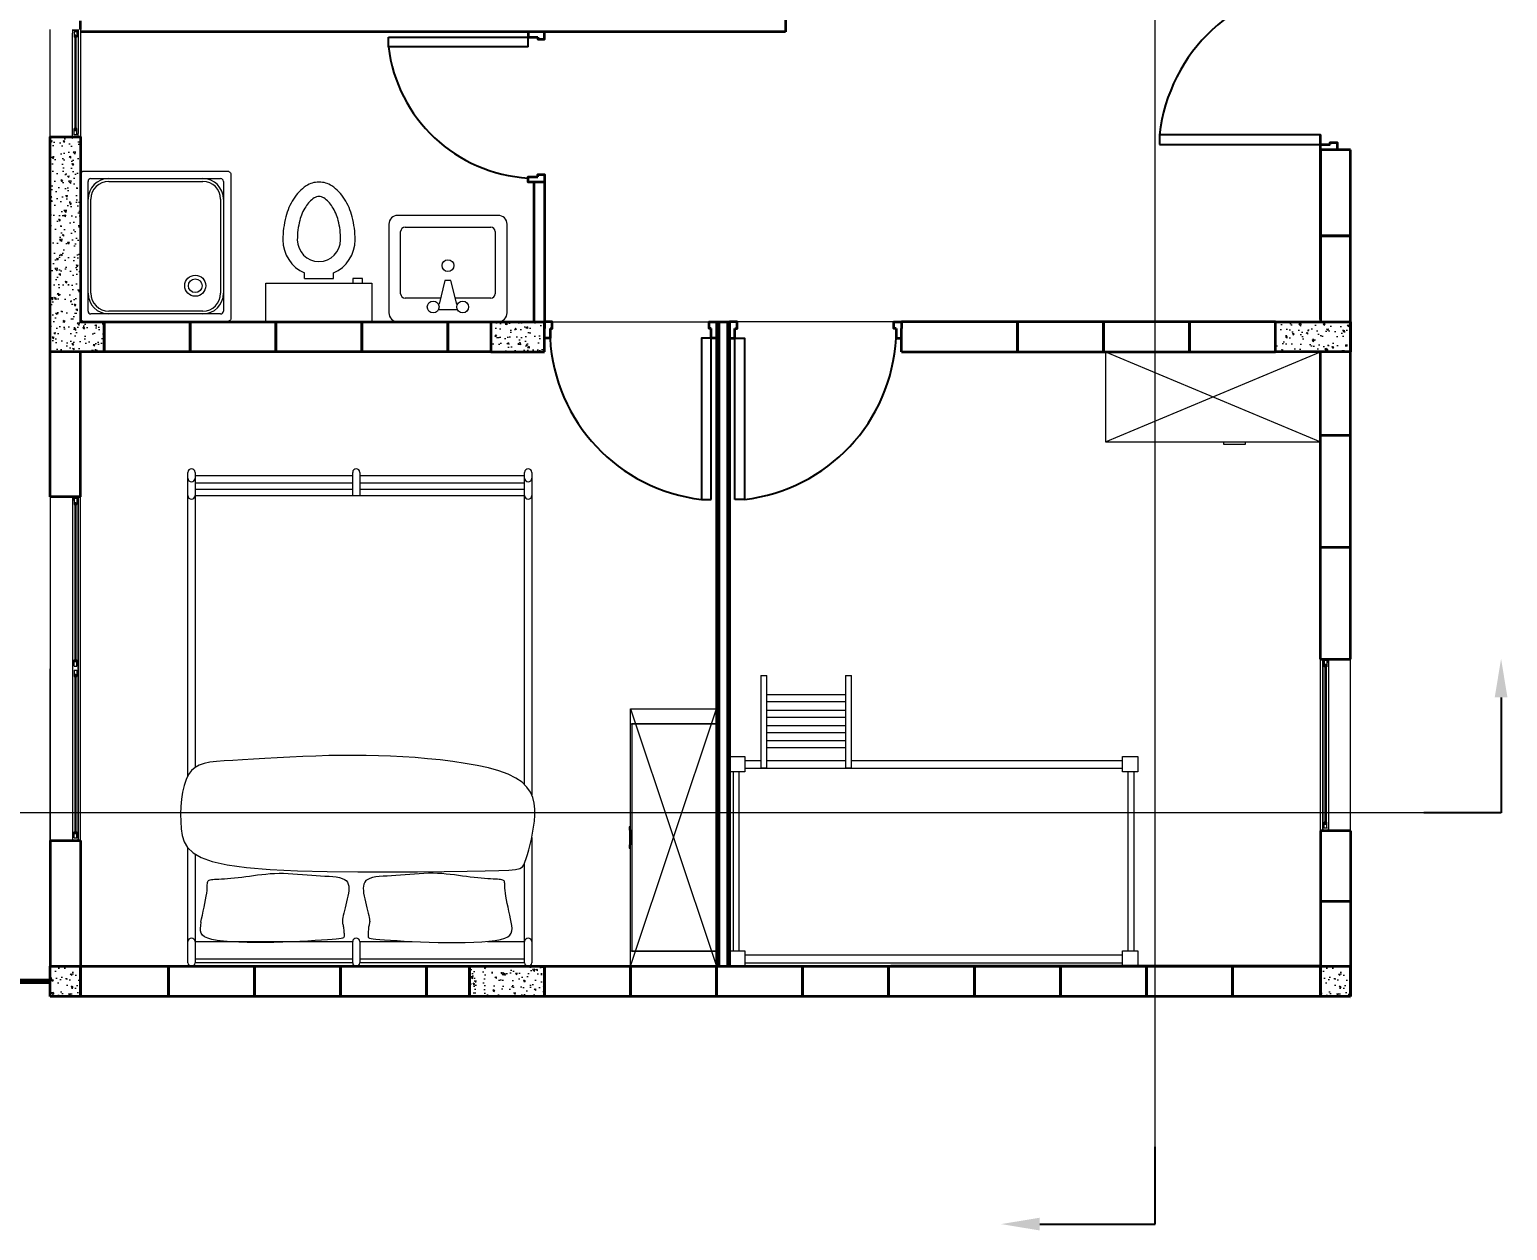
# Model space of a CAD drawing. Header units: inches. Extents: x 15 to 6535, y 214 to 4594.
# Drawn here: x 321.32 to 328.2, y 230.59 to 236.18 of the extents above; entities that cross this region are included whole.
import ezdxf
from ezdxf import colors
from ezdxf.entities.mleader import LeaderData, LeaderLine
from ezdxf.math import Vec2, Vec3

# ---------------------------------------------------------------- set-up
doc = ezdxf.new("R2010")
doc.units = ezdxf.units.IN
doc.header["$MEASUREMENT"] = 0
for name, color, linetype, lineweight in [('A-DOOR-FULL', 4, 'Continuous', 25), ('A-FLOR-FTPT', 6, 'Continuous', 70), ('A-FLOR-PATT', 8, 'Continuous', 18), ('A-FURN', 8, 'Continuous', 18), ('A-GLAZ-FULL', 4, 'Continuous', 18), ('A-WALL-FULL', 7, 'Continuous', 35), ('linee di sezione', 3, 'Continuous', 13)]:
    doc.layers.add(name, color=color, linetype=linetype, lineweight=lineweight)
doc.styles.add('ARCH', font='txt')
doc.styles.get("Standard").update_dxf_attribs({"font": 'Arial.ttf'})
pattern_1 = [(140, (240.3158, 256.09338), (0.00796954, 0.091092334), [0.009525, -0.104775]), (85, (240.3158, 256.09338), (-0.09552832, -0.01762141), [0.00762, -0.08382]), (190.451, (240.31646, 256.10097), (-0.08755834, 0.07347125), [0.008095, -0.089045]), (136.1842, (240.2904, 256.09338), (0.02102116, 0.13553952), [0.0142875, -0.1571625]), (186.6356, (240.29215, 256.10467), (-0.12371278, 0.11870212), [0.0121425, -0.1335675]), (81.184, (240.2904, 256.09338), (-0.12371256, 0.1187023), [0.01143, -0.12573]), (111, (240.29675, 256.10608), (0.05113276, 0.07580744), [0.009525, -0.104775]), (56, (240.29675, 256.10608), (-0.09209398, 0.03090101), [0.00762, -0.08382]), (161.4514, (240.30101, 256.11239), (-0.04096143, 0.106708245), [0.008095, -0.089045]), (127.5, (240.315797, 256.093377), (-0.04227752, 0.001544302), [0, -0.082804, 0, -0.08509, 0, -0.0841375]), (97.5, (240.315797, 256.093377), (-0.050090287, 0.033409831), [0, -0.048514, 0, -0.080899, 0, -0.0320675]), (57.5, (240.315797, 256.065056), (0.002864372, 0.067795298), [0, -0.03175, 0, -0.09906, 0, -0.131445]), (47.5, (240.3158, 256.052356), (-0.012713246, 0.07406459), [0, -0.041275, 0, -0.065786, 0, -0.093345])]

# ---------------------------------------------------------------- blocks, each defined once
blk = doc.blocks.new('15PTOI09')
for p, q in [((0, 11), (8, 11)), ((0, -11), (0, 11)), ((8, 11), (8, -11)), ((9, 3), (10.126136, 3)), ((9, 3), (9, -3)), ((9, -3), (10.126136, -3)), ((9, -7), (8, -7)), ((8, -9), (9, -9)), ((9, -9), (9, -7)), ((8, -11), (0, -11))]:
    blk.add_line(p, q)
for points in [[(17, -7.5, 0.063415), (21.795427, -6.889337, 0.076468), (25.485281, -5.303301, 0.107136), (28.197945, -2.662065, 0.147373), (29, 0, 0.147373), (28.197945, 2.662065, 0.107136), (25.485281, 5.303301, 0.076468), (21.795427, 6.889337, 0.063415), (17, 7.5, 0.063415)], [(17, -4.5, 0.063415), (21.043563, -3.985082, 0.076468), (23.895285, -2.759306, 0.107136), (25.697274, -1.004766, 0.147373), (26, 0, 0.147373), (25.697274, 1.004766, 0.107136), (23.895285, 2.759306, 0.076468), (21.043563, 3.985082, 0.063415), (17, 4.5, 0.063415)]]:
    blk.add_lwpolyline(points, format="xyb")
for radius, start, end in [(7.5, 90, 156.421822), (4.5, 90, 270), (7.5, 203.578178, 270)]:
    blk.add_arc((17, 0), radius, start, end)
at = {"style": 'ARCH'}
for tag, p, flags in [('ITEM', (0, -21), 3), ('ROOM_NUMBER', (0, -30), 1)]:
    blk.add_attdef(tag, p, '', height=6, dxfattribs=dict(at, flags=flags))
blk = doc.blocks.new('15PLAV06')
for p, q in [((0, 8.5), (0, -8.5)), ((16.5, 10), (1.5, 10)), ((4.75, 8), (15.25, 8)), ((18, -8.5), (18, 8.5)), ((4, 1.25), (4, 7.25)), ((16, 7.25), (16, -7.25)), ((2, -1.5), (2, 1.5)), ((7, 0.5), (3, 1.5)), ((7, -0.5), (7, 0.5)), ((3, -1.5), (7, -0.5)), ((4, -7.25), (4, -1.25)), ((1.5, -10), (16.5, -10)), ((15.25, -8), (4.75, -8))]:
    blk.add_line(p, q)
for centre in [(2.5, 2.5), (9.5, 0), (2.5, -2.5)]:
    blk.add_circle(centre, 1)
for centre, radius, start, end in [((1.5, 8.5), 1.5, 90, 180), ((4.75, 7.25), 0.75, 90, 180), ((15.25, 7.25), 0.75, 0, 90), ((16.5, 8.5), 1.5, 0, 90), ((4.75, -7.25), 0.75, 180, 270), ((15.25, -7.25), 0.75, 270, 0), ((1.5, -8.5), 1.5, 180, 270), ((16.5, -8.5), 1.5, 270, 0)]:
    blk.add_arc(centre, radius, start, end)
at = {"style": 'ARCH'}
for tag, p, flags in [('ITEM', (0, -20), 3), ('ROOM_NUMBER', (0, -29), 1)]:
    blk.add_attdef(tag, p, '', height=6, dxfattribs=dict(at, flags=flags))
blk = doc.blocks.new('A$C5FE72602')
for p, q in [((-114.15, 193.57), (-37.47, 193.57)), ((-34.15, 193.57), (39.21, 193.57)), ((-114.15, 191.88), (-37.47, 191.88)), ((-34.15, 191.88), (39.21, 191.88)), ((-96.94, 183.64), (-114.15, 183.62)), ((-37.46, 183.69), (-61.61, 183.67)), ((39.21, 183.76), (-34.15, 183.69)), ((-114.15, 106.34), (-114.15, -23.86)), ((39.21, -23.86), (-114.15, -23.86)), ((-114.15, -26.61), (-37.47, -26.61)), ((-34.15, -26.61), (39.21, -26.61)), ((-114.15, -29.58), (-37.59, -29.58)), ((-114.15, -32.97), (-37.47, -32.97)), ((-34.27, -29.58), (39.09, -29.58)), ((-34.15, -32.97), (39.21, -32.97))]:
    blk.add_line(p, q)
for points in [[(-117.47, 135.27), (-117.47, 193.57)], [(-114.15, 193.57), (-114.15, 147.22)], [(-37.47, 183.76), (-37.47, 193.57)], [(-34.15, 193.57), (-34.15, 183.76)], [(39.21, 142.92), (39.21, 193.57)], [(42.53, 193.57), (42.53, 140.1)], [(-82.44, 184.21), (-86.56, 184.16), (-90.51, 184.05), (-94.2, 183.86), (-97.57, 183.59), (-100.52, 183.22), (-102.99, 182.76), (-104.92, 182.2), (-106.35, 181.52), (-107.33, 180.73), (-107.95, 179.81), (-108.25, 178.76), (-108.3, 177.58), (-108.17, 176.25), (-107.91, 174.77)], [(-107.91, 174.77), (-107.59, 173.15), (-107.23, 171.41), (-106.84, 169.61), (-106.45, 167.78), (-106.08, 165.99), (-105.73, 164.26), (-105.44, 162.65), (-105.21, 161.2), (-105.06, 159.95), (-104.98, 158.89), (-104.94, 158.01), (-104.92, 157.27), (-104.89, 156.68), (-104.84, 156.2), (-104.75, 155.82), (-104.59, 155.52), (-104.35, 155.29), (-104, 155.12), (-103.56, 154.99), (-103, 154.89), (-102.33, 154.82), (-101.53, 154.76), (-100.6, 154.71), (-99.53, 154.65), (-98.32, 154.57), (-96.98, 154.48), (-95.52, 154.36), (-93.97, 154.23), (-92.33, 154.08), (-90.62, 153.9), (-88.86, 153.71), (-87.06, 153.49), (-85.23, 153.24), (-83.38, 152.99), (-81.5, 152.74), (-79.58, 152.5), (-77.63, 152.28), (-75.64, 152.11), (-73.61, 151.98), (-71.54, 151.92), (-69.42, 151.93), (-67.26, 152), (-65.08, 152.13), (-62.89, 152.28), (-60.7, 152.46), (-58.52, 152.64), (-56.36, 152.82), (-54.25, 152.97), (-52.18, 153.1), (-50.19, 153.21), (-48.29, 153.33), (-46.52, 153.47), (-44.89, 153.67), (-43.44, 153.94), (-42.18, 154.3), (-41.14, 154.77), (-40.33, 155.37), (-39.74, 156.09), (-39.35, 156.94), (-39.13, 157.88), (-39.06, 158.93), (-39.11, 160.06), (-39.26, 161.27), (-39.49, 162.55), (-39.77, 163.89), (-40.09, 165.26), (-40.43, 166.64), (-40.77, 167.98), (-41.1, 169.27), (-41.4, 170.48), (-41.66, 171.56), (-41.86, 172.51), (-41.99, 173.29), (-42.05, 173.93), (-42.06, 174.45), (-42.02, 174.9), (-41.95, 175.3), (-41.87, 175.69), (-41.77, 176.08), (-41.67, 176.53), (-41.58, 177.04), (-41.5, 177.61), (-41.44, 178.22), (-41.39, 178.84), (-41.35, 179.45), (-41.32, 180.03), (-41.3, 180.57), (-41.29, 181.03), (-41.31, 181.4), (-41.4, 181.7), (-41.62, 181.93), (-42.03, 182.12), (-42.69, 182.27), (-43.66, 182.41), (-45, 182.55), (-46.78, 182.7), (-49.03, 182.88), (-51.71, 183.07), (-54.78, 183.28), (-58.18, 183.48), (-61.85, 183.68), (-65.74, 183.86), (-69.81, 184.01), (-73.99, 184.13), (-82.44, 184.21)], [(36.48, 174.77), (36.16, 173.15), (35.8, 171.41), (35.41, 169.61), (35.02, 167.78), (34.65, 165.99), (34.3, 164.26), (34.01, 162.65), (33.78, 161.2), (33.63, 159.95), (33.55, 158.89), (33.51, 158.01), (33.48, 157.27), (33.46, 156.68), (33.41, 156.2), (33.32, 155.82), (33.16, 155.52), (32.91, 155.29), (32.57, 155.12), (32.12, 154.99), (31.57, 154.89), (30.89, 154.82), (30.09, 154.76), (29.16, 154.71), (28.1, 154.65), (26.89, 154.57), (25.54, 154.48), (24.09, 154.36), (22.53, 154.23), (20.89, 154.08), (19.19, 153.9), (17.42, 153.71), (15.62, 153.49), (13.8, 153.24), (11.95, 152.99), (10.06, 152.74), (8.15, 152.5), (6.2, 152.28), (4.21, 152.11), (2.18, 151.98), (0.11, 151.92), (-2.01, 151.93), (-4.17, 152), (-6.35, 152.13), (-8.54, 152.28), (-10.74, 152.46), (-12.92, 152.64), (-15.07, 152.82), (-17.19, 152.97), (-19.25, 153.1), (-21.25, 153.21), (-23.14, 153.33), (-24.91, 153.47), (-26.54, 153.67), (-27.99, 153.94), (-29.25, 154.3), (-30.3, 154.77), (-31.1, 155.37), (-31.69, 156.09), (-32.08, 156.94), (-32.3, 157.88), (-32.38, 158.93), (-32.32, 160.06), (-32.17, 161.27), (-31.94, 162.55), (-31.66, 163.89), (-31.34, 165.26), (-31.01, 166.64), (-30.66, 167.98), (-30.33, 169.27), (-30.03, 170.48), (-29.77, 171.56), (-29.57, 172.51), (-29.44, 173.29), (-29.38, 173.93), (-29.37, 174.45), (-29.41, 174.9), (-29.48, 175.3), (-29.57, 175.69), (-29.67, 176.08), (-29.76, 176.53), (-29.85, 177.04), (-29.93, 177.61), (-29.99, 178.22), (-30.05, 178.84), (-30.09, 179.45), (-30.12, 180.03), (-30.13, 180.57), (-30.14, 181.03), (-30.12, 181.4), (-30.04, 181.7), (-29.82, 181.93), (-29.41, 182.12), (-28.75, 182.27), (-27.77, 182.41), (-26.43, 182.55), (-24.65, 182.7), (-22.41, 182.88), (-19.72, 183.07), (-16.65, 183.28), (-13.26, 183.48), (-9.58, 183.68), (-5.69, 183.86), (-1.62, 184.01), (2.55, 184.13), (11, 184.21)], [(10.82, 184.21), (14.95, 184.16), (18.89, 184.05), (22.59, 183.86), (25.95, 183.59), (28.91, 183.22), (31.38, 182.76), (33.31, 182.2), (34.73, 181.52), (35.72, 180.73), (36.33, 179.81), (36.64, 178.76), (36.69, 177.58), (36.56, 176.25), (36.3, 174.77)], [(-117.47, -34.66), (-117.47, 115.5)], [(-114.15, 110.72), (-114.15, -34.66)], [(42.53, 106.69), (42.53, -34.66)], [(39.21, -34.66), (39.21, 102.7)], [(-37.47, -34.66), (-37.47, -23.86)], [(-34.15, -23.86), (-34.15, -34.66)]]:
    blk.add_lwpolyline(points)
blk.add_lwpolyline([(-118.72, 127.66), (-118.94, 124.83), (-118.94, 122.04), (-118.65, 119.31), (-117.98, 116.67), (-116.87, 114.16), (-115.24, 111.79), (-113, 109.59), (-110.09, 107.6), (-106.46, 105.84), (-102.18, 104.29), (-97.36, 102.94), (-92.11, 101.77), (-86.54, 100.77), (-80.76, 99.92), (-74.87, 99.2), (-68.98, 98.61), (-63.17, 98.12), (-57.44, 97.72), (-51.76, 97.43), (-46.1, 97.22), (-40.42, 97.1), (-34.7, 97.06), (-28.91, 97.09), (-23.02, 97.2), (-17.01, 97.37), (-10.95, 97.6), (-4.93, 97.87), (0.96, 98.17), (6.66, 98.48), (12.06, 98.8), (17.09, 99.1), (21.66, 99.38), (25.7, 99.63), (29.24, 99.91), (32.32, 100.29), (34.98, 100.83), (37.25, 101.6), (39.18, 102.67), (40.81, 104.11), (42.18, 105.97), (43.32, 108.31), (44.25, 111.06), (44.97, 114.13), (45.49, 117.43), (45.81, 120.88), (45.93, 124.39), (45.87, 127.86), (45.63, 131.21), (45.16, 134.36), (44.27, 137.28), (42.68, 139.97), (40.14, 142.39), (36.39, 144.55), (31.17, 146.41), (24.23, 147.97), (15.3, 149.21), (4.27, 150.12), (-8.42, 150.74), (-22.21, 151.12), (-36.51, 151.29), (-50.75, 151.32), (-64.36, 151.25), (-76.76, 151.11), (-87.38, 150.96), (-95.78, 150.83), (-102.13, 150.69), (-106.74, 150.48), (-109.9, 150.16), (-111.94, 149.68), (-113.15, 148.98), (-113.84, 148.02), (-114.32, 146.76), (-114.85, 145.14), (-115.44, 143.22), (-116.06, 141.03), (-116.7, 138.61), (-117.31, 136.02), (-117.87, 133.3), (-118.35, 130.5)], close=True)
for centre, start, end in [((-115.81, 193.57), 0, 180), ((-35.81, 193.57), 0, 180), ((40.87, 193.57), 0, 180), ((-115.81, 183.76), 180, 0), ((-35.81, 183.76), 180, 0), ((40.87, 183.76), 180, 0), ((-115.81, -23.86), 0, 180), ((40.87, -23.86), 0, 180), ((-115.81, -31.94), 0, 180), ((40.87, -31.94), 0, 180), ((-115.81, -34.66), 180, 0), ((-35.81, -34.66), 180, 0), ((40.87, -34.66), 180, 0)]:
    blk.add_arc(centre, 1.66, start, end)

msp = doc.modelspace()

# ---------------------------------------------------------------- hatches: boundary and pattern name
at = {"layer": 'A-FLOR-PATT'}
for points in [[(321.5442, 236.1763), (321.5442, 236.1621), (321.5467, 236.1621), (321.5467, 236.1788), (321.5205, 236.1788), (321.5205, 236.1763)], [(321.5442, 235.6813), (321.5442, 235.6955), (321.5467, 235.6955), (321.5467, 235.6788), (321.5205, 235.6788), (321.5205, 235.6813)], [(321.5205, 233.9873), (321.523, 233.9873), (321.523, 234.0014), (321.5442, 234.0014), (321.5442, 233.9873), (321.5467, 233.9873), (321.5467, 234.0039), (321.5205, 234.0039)], [(327.363, 233.2321), (327.3605, 233.2321), (327.3605, 233.2463), (327.3392, 233.2463), (327.3392, 233.2321), (327.3367, 233.2321), (327.3367, 233.2488), (327.363, 233.2488)], [(321.5205, 232.4206), (321.523, 232.4206), (321.523, 232.4064), (321.5442, 232.4064), (321.5442, 232.4206), (321.5467, 232.4206), (321.5467, 232.4039), (321.5205, 232.4039)], [(327.363, 232.4655), (327.3605, 232.4655), (327.3605, 232.4513), (327.3392, 232.4513), (327.3392, 232.4655), (327.3367, 232.4655), (327.3367, 232.4488), (327.363, 232.4488)]]:
    msp.add_hatch(color=256, dxfattribs=at).paths.add_polyline_path(points)
h = msp.add_hatch(dxfattribs=at)
h.set_pattern_fill('AR-CONC', color=256, scale=0.0005, angle=90, style=0)
h.set_pattern_definition(pattern_1)
h.paths.add_polyline_path([(321.5567, 235.6788), (321.4167, 235.6788), (321.4167, 234.6788), (321.5567, 234.6788), (321.6667, 234.6788), (321.6667, 234.8188), (321.5567, 234.8188)])
h = msp.add_hatch(dxfattribs=at)
h.set_pattern_fill('AR-CONC', color=256, scale=0.0005, angle=90, style=0)
h.set_pattern_definition([(220, (240.3158, 207.41422), (0.00796954, -0.091092334), [0.009525, -0.104775]), (275, (240.3158, 207.41422), (-0.09552832, 0.01762141), [0.00762, -0.08382]), (169.549, (240.31646, 207.40663), (-0.08755834, -0.07347125), [0.008095, -0.089045]), (223.8158, (240.2904, 207.41422), (0.02102116, -0.13553952), [0.0142875, -0.1571625]), (173.3644, (240.29215, 207.40292), (-0.12371278, -0.11870212), [0.0121425, -0.1335675]), (278.816, (240.2904, 207.41422), (-0.12371256, -0.1187023), [0.01143, -0.12573]), (249, (240.29675, 207.40152), (0.05113276, -0.07580744), [0.009525, -0.104775]), (304, (240.29675, 207.40152), (-0.09209398, -0.03090101), [0.00762, -0.08382]), (198.5486, (240.30101, 207.3952), (-0.04096143, -0.106708245), [0.008095, -0.089045]), (232.5, (240.315797, 207.414218), (-0.04227752, -0.001544302), [0, -0.082804, 0, -0.08509, 0, -0.0841375]), (262.5, (240.315797, 207.414218), (-0.050090287, -0.033409831), [0, -0.048514, 0, -0.080899, 0, -0.0320675]), (302.5, (240.315797, 207.44254), (0.002864372, -0.067795298), [0, -0.03175, 0, -0.09906, 0, -0.131445]), (312.5, (240.3158, 207.45524), (-0.012713246, -0.07406459), [0, -0.041275, 0, -0.065786, 0, -0.093345])])
h.paths.add_polyline_path([(323.7167, 234.8188), (323.7167, 234.6788), (323.4667, 234.6788), (323.4667, 234.8188)])
h = msp.add_hatch(dxfattribs=at)
h.set_pattern_fill('AR-CONC', color=256, scale=0.0005, angle=90, style=0)
h.set_pattern_definition(pattern_1)
h.paths.add_polyline_path([(327.1167, 234.8188), (327.1167, 234.6788), (327.4667, 234.6788), (327.4667, 234.8188)])
h = msp.add_hatch(dxfattribs=at)
h.set_pattern_fill('AR-CONC', color=256, scale=0.0005, angle=90, style=0)
h.set_pattern_definition([(140, (234.4158, 264.28338), (0.00796954, 0.091092334), [0.009525, -0.104775]), (85, (234.4158, 264.28338), (-0.09552832, -0.01762141), [0.00762, -0.08382]), (190.451, (234.41646, 264.29097), (-0.08755834, 0.07347125), [0.008095, -0.089045]), (136.1842, (234.3904, 264.28338), (0.02102116, 0.13553952), [0.0142875, -0.1571625]), (186.6356, (234.39215, 264.29467), (-0.12371278, 0.11870212), [0.0121425, -0.1335675]), (81.184, (234.3904, 264.28338), (-0.12371256, 0.1187023), [0.01143, -0.12573]), (111, (234.39675, 264.29608), (0.05113276, 0.07580744), [0.009525, -0.104775]), (56, (234.39675, 264.29608), (-0.09209398, 0.03090101), [0.00762, -0.08382]), (161.4514, (234.40101, 264.30239), (-0.04096143, 0.106708245), [0.008095, -0.089045]), (127.5, (234.415797, 264.283377), (-0.04227752, 0.001544302), [0, -0.082804, 0, -0.08509, 0, -0.0841375]), (97.5, (234.415797, 264.283377), (-0.050090287, 0.033409831), [0, -0.048514, 0, -0.080899, 0, -0.0320675]), (57.5, (234.415797, 264.255056), (0.002864372, 0.067795298), [0, -0.03175, 0, -0.09906, 0, -0.131445]), (47.5, (234.4158, 264.242356), (-0.012713246, 0.07406459), [0, -0.041275, 0, -0.065786, 0, -0.093345])])
h.paths.add_polyline_path([(321.4167, 231.6788), (321.5567, 231.6788), (321.5567, 231.8188), (321.4167, 231.8188)])
h = msp.add_hatch(dxfattribs=at)
h.set_pattern_fill('AR-CONC', color=256, scale=0.0005, angle=90, style=0)
h.set_pattern_definition([(140, (240.3158, 265.08338), (0.00796954, 0.091092334), [0.009525, -0.104775]), (85, (240.3158, 265.08338), (-0.09552832, -0.01762141), [0.00762, -0.08382]), (190.451, (240.31646, 265.09097), (-0.08755834, 0.07347125), [0.008095, -0.089045]), (136.1842, (240.2904, 265.08338), (0.02102116, 0.13553952), [0.0142875, -0.1571625]), (186.6356, (240.29215, 265.09467), (-0.12371278, 0.11870212), [0.0121425, -0.1335675]), (81.184, (240.2904, 265.08338), (-0.12371256, 0.1187023), [0.01143, -0.12573]), (111, (240.29675, 265.09608), (0.05113276, 0.07580744), [0.009525, -0.104775]), (56, (240.29675, 265.09608), (-0.09209398, 0.03090101), [0.00762, -0.08382]), (161.4514, (240.30101, 265.10239), (-0.04096143, 0.106708245), [0.008095, -0.089045]), (127.5, (240.315797, 265.083377), (-0.04227752, 0.001544302), [0, -0.082804, 0, -0.08509, 0, -0.0841375]), (97.5, (240.315797, 265.083377), (-0.050090287, 0.033409831), [0, -0.048514, 0, -0.080899, 0, -0.0320675]), (57.5, (240.315797, 265.055056), (0.002864372, 0.067795298), [0, -0.03175, 0, -0.09906, 0, -0.131445]), (47.5, (240.3158, 265.042356), (-0.012713246, 0.07406459), [0, -0.041275, 0, -0.065786, 0, -0.093345])])
h.paths.add_polyline_path([(323.3667, 231.8188), (323.3667, 231.6788), (323.7167, 231.6788), (323.7167, 231.8188)])
h = msp.add_hatch(dxfattribs=at)
h.set_pattern_fill('AR-CONC', color=256, scale=0.0005, angle=90, style=0)
h.set_pattern_definition([(140, (240.3158, 264.28338), (0.00796954, 0.091092334), [0.009525, -0.104775]), (85, (240.3158, 264.28338), (-0.09552832, -0.01762141), [0.00762, -0.08382]), (190.451, (240.31646, 264.29097), (-0.08755834, 0.07347125), [0.008095, -0.089045]), (136.1842, (240.2904, 264.28338), (0.02102116, 0.13553952), [0.0142875, -0.1571625]), (186.6356, (240.29215, 264.29467), (-0.12371278, 0.11870212), [0.0121425, -0.1335675]), (81.184, (240.2904, 264.28338), (-0.12371256, 0.1187023), [0.01143, -0.12573]), (111, (240.29675, 264.29608), (0.05113276, 0.07580744), [0.009525, -0.104775]), (56, (240.29675, 264.29608), (-0.09209398, 0.03090101), [0.00762, -0.08382]), (161.4514, (240.30101, 264.30239), (-0.04096143, 0.106708245), [0.008095, -0.089045]), (127.5, (240.315797, 264.283377), (-0.04227752, 0.001544302), [0, -0.082804, 0, -0.08509, 0, -0.0841375]), (97.5, (240.315797, 264.283377), (-0.050090287, 0.033409831), [0, -0.048514, 0, -0.080899, 0, -0.0320675]), (57.5, (240.315797, 264.255056), (0.002864372, 0.067795298), [0, -0.03175, 0, -0.09906, 0, -0.131445]), (47.5, (240.3158, 264.242356), (-0.012713246, 0.07406459), [0, -0.041275, 0, -0.065786, 0, -0.093345])])
h.paths.add_polyline_path([(327.3267, 231.6788), (327.4667, 231.6788), (327.4667, 231.8188), (327.3267, 231.8188)])

# ---------------------------------------------------------------- linework, layer by layer
at = {"layer": 'A-DOOR-FULL'}
for p, q in [((322.9897, 236.1438), (323.6397, 236.1438)), ((322.9897, 236.0988), (322.9897, 236.1438)), ((323.6397, 236.0988), (323.6397, 236.1438)), ((323.6397, 236.0988), (322.9897, 236.0988))]:
    msp.add_line(p, q, dxfattribs=at)
for points in [[(326.5767, 235.6438), (327.3267, 235.6438), (327.3267, 235.6888), (326.5767, 235.6888)], [(324.4917, 233.9918), (324.4917, 234.7418), (324.4467, 234.7418), (324.4467, 233.9918)], [(324.6017, 233.9918), (324.6017, 234.7418), (324.6467, 234.7418), (324.6467, 233.9918)]]:
    msp.add_lwpolyline(points, close=True, dxfattribs=at)
for centre, radius, start, end in [((327.3698, 235.5965), 0.7984, 93.09333, 173.36373), ((323.6809, 236.1828), 0.6963, 186.93278, 266.61016), ((324.539, 234.7848), 0.7984, 183.09333, 263.36373), ((324.5544, 234.7848), 0.7984, 276.63627, 356.90667)]:
    msp.add_arc(centre, radius, start, end, dxfattribs=at)
at = {"layer": 'A-FLOR-FTPT'}
msp.add_line((318.4667, 231.7488), (321.4167, 231.7488), dxfattribs=at)
at = {"layer": 'A-FURN', "ltscale": 1.5}
for p, q in [((321.4167, 235.6788), (321.4167, 236.1788)), ((323.7167, 234.8188), (324.5167, 234.8188)), ((325.3767, 234.8188), (324.5767, 234.8188))]:
    msp.add_line(p, q, dxfattribs=at)
at = {"layer": 'A-FURN'}
for p, q in [((321.5567, 236.1788), (321.5567, 235.6788)), ((323.6397, 236.1438), (323.6397, 236.0988)), ((321.5923, 234.8683), (321.5923, 235.4721)), ((321.6055, 235.4852), (322.2092, 235.4852)), ((321.6886, 235.4721), (322.1261, 235.4721)), ((322.2223, 235.4721), (322.2223, 234.8683)), ((321.6055, 234.9515), (321.6055, 235.389)), ((322.2092, 235.389), (322.2092, 234.9515)), ((322.2092, 234.8552), (321.6055, 234.8552)), ((322.1261, 234.8683), (321.6886, 234.8683)), ((321.5567, 233.2039), (321.5567, 234.0039)), ((327.3267, 232.4488), (327.3267, 233.2488)), ((327.4667, 232.4488), (327.4667, 233.2488)), ((321.4167, 232.4039), (321.4167, 233.2039)), ((321.5567, 232.4039), (321.5567, 233.2039)), ((324.7229, 233.1716), (324.7229, 232.7402)), ((324.7229, 233.1716), (324.7506, 233.1716)), ((324.7506, 232.7402), (324.7506, 233.1716)), ((325.116, 233.1716), (325.116, 232.7402)), ((325.116, 233.1716), (325.1437, 233.1716)), ((325.1437, 232.7402), (325.1437, 233.1716)), ((324.7506, 233.0834), (325.116, 233.0834)), ((324.7506, 233.0506), (325.116, 233.0506)), ((324.7506, 233.0115), (325.116, 233.0115)), ((324.7506, 232.9787), (325.116, 232.9787)), ((324.7506, 232.9396), (325.116, 232.9396)), ((324.7506, 232.9068), (325.116, 232.9068)), ((324.7506, 232.8696), (325.116, 232.8696)), ((324.7506, 232.8368), (325.116, 232.8368)), ((324.6483, 232.7765), (324.7229, 232.7765)), ((324.7506, 232.7765), (325.116, 232.7765)), ((325.1437, 232.7765), (326.4051, 232.7765)), ((324.5936, 232.7236), (324.5936, 231.8903)), ((324.6202, 232.7236), (324.6202, 231.8903)), ((324.6483, 232.7402), (326.4051, 232.7402)), ((324.7506, 232.7402), (324.7229, 232.7402)), ((325.1437, 232.7402), (325.116, 232.7402)), ((326.4306, 232.7236), (326.4306, 231.8903)), ((326.4573, 232.7236), (326.4573, 231.8903)), ((324.1129, 232.4475), (324.1129, 232.4532)), ((324.1129, 232.3834), (324.1129, 232.3928)), ((324.6483, 231.8717), (326.4051, 231.8717)), ((324.6483, 231.8354), (326.4051, 231.8354))]:
    msp.add_line(p, q, dxfattribs=at)
at = {"layer": 'A-FURN', "lineweight": 13}
for p, q in [((326.3267, 234.2591), (327.3267, 234.6788)), ((326.3267, 234.6788), (327.3267, 234.2591)), ((324.1167, 231.8188), (324.5167, 233.0178)), ((324.1167, 233.0178), (324.5167, 231.8188))]:
    msp.add_line(p, q, dxfattribs=at)
at = {"layer": 'A-FURN', "ltscale": 0.8}
for p, q in [((321.5567, 232.4039), (321.5567, 234.0039)), ((327.4667, 232.4488), (327.4667, 233.2488)), ((327.4667, 231.6688), (327.4667, 231.6687))]:
    msp.add_line(p, q, dxfattribs=at)
at = {"layer": 'A-FURN'}
msp.add_lwpolyline([(321.5748, 234.8202, -0.414214), (321.5573, 234.8377), (321.5573, 235.5027, -0.414214), (321.5748, 235.5202), (322.2398, 235.5202, -0.414214), (322.2573, 235.5027), (322.2573, 234.8377, -0.414214), (322.2398, 234.8202)], format="xyb", close=True, dxfattribs=at)
msp.add_lwpolyline([(321.5748, 234.8202, -0.414214), (321.5573, 234.8377), (321.5573, 235.5027, -0.414214), (321.5748, 235.5202), (322.2398, 235.5202, -0.414214), (322.2573, 235.5027), (322.2573, 234.8377, -0.414214), (322.2398, 234.8202)], format="xyb", close=True, dxfattribs=at)
for points in [[(326.5267, 234.6788), (327.3267, 234.6788), (326.3267, 234.6788), (326.3267, 234.2591), (326.5267, 234.2591), (327.3267, 234.2591), (327.3267, 234.6788)], [(324.1167, 232.947), (324.5167, 232.947), (324.1217, 232.947), (324.1217, 231.8897), (324.5167, 231.8897), (324.1167, 231.8897), (324.1167, 232.947), (324.1167, 233.0178), (324.5167, 233.0178), (324.5167, 231.8188), (324.1167, 231.8188), (324.1167, 231.8897)], [(324.1167, 232.4681), (324.1104, 232.4681), (324.1104, 232.4531), (324.1167, 232.4531)], [(324.1154, 232.3928), (324.1129, 232.3928), (324.1129, 232.4212), (324.1129, 232.4475), (324.1154, 232.4475)], [(324.1154, 232.4532), (324.1154, 232.4475), (324.1154, 232.4212), (324.1154, 232.3928), (324.1154, 232.3834)], [(324.1167, 232.3836), (324.1104, 232.3836), (324.1104, 232.3686), (324.1167, 232.3686)]]:
    msp.add_lwpolyline(points, dxfattribs=at)
for points in [[(326.8767, 234.2591), (326.9767, 234.2591), (326.9767, 234.2473), (326.8767, 234.2473)], [(324.5767, 232.7951), (324.6483, 232.7951), (324.6483, 232.7236), (324.5767, 232.7236)], [(326.4051, 232.7951), (326.4767, 232.7951), (326.4767, 232.7236), (326.4051, 232.7236)], [(324.5767, 231.8903), (324.6483, 231.8903), (324.6483, 231.8188), (324.5767, 231.8188)], [(326.4051, 231.8903), (326.4767, 231.8903), (326.4767, 231.8188), (326.4051, 231.8188)]]:
    msp.add_lwpolyline(points, close=True, dxfattribs=at)
at = {"layer": 'A-FURN', "ltscale": 0.8}
for points in [[(321.4167, 234.0039), (321.4167, 232.4039)], [(321.4167, 231.6788), (321.4167, 231.7488)]]:
    msp.add_lwpolyline(points, dxfattribs=at)
at = {"layer": 'A-FURN'}
for radius in [0.049, 0.032]:
    msp.add_circle((322.0911, 234.9865), radius, dxfattribs=at)
for centre, radius, start, end in [((321.6886, 235.389), 0.0962, 90, 180), ((321.6055, 235.4721), 0.0131, 90, 180), ((321.6886, 235.389), 0.0831, 90, 180), ((322.1261, 235.389), 0.0962, 0, 90), ((322.1261, 235.389), 0.0831, 0, 90), ((322.2092, 235.4721), 0.0131, 0, 90), ((321.6886, 234.9515), 0.0962, 180, 270), ((321.6886, 234.9515), 0.0831, 180, 270), ((322.1261, 234.9515), 0.0962, 270, 0), ((322.1261, 234.9515), 0.0831, 270, 0), ((321.6055, 234.8683), 0.0131, 180, 270), ((322.2092, 234.8683), 0.0131, 270, 0)]:
    msp.add_arc(centre, radius, start, end, dxfattribs=at)
at = {"layer": 'A-GLAZ-FULL'}
for p, q in [((321.5205, 236.1788), (321.5205, 236.1621)), ((321.5205, 236.1763), (321.5442, 236.1763)), ((321.5442, 236.1763), (321.5205, 236.1763)), ((321.5205, 235.6955), (321.5205, 236.1621)), ((321.5269, 236.1683), (321.5269, 236.143)), ((321.5402, 236.1683), (321.5269, 236.1683)), ((321.5311, 236.143), (321.5269, 236.143)), ((321.5311, 236.153), (321.5311, 235.7084)), ((321.5361, 236.153), (321.5311, 236.153)), ((321.5361, 236.153), (321.5361, 235.7084)), ((321.5402, 236.143), (321.5361, 236.143)), ((321.5402, 236.1683), (321.5402, 236.143)), ((321.5442, 236.1621), (321.5442, 236.1763)), ((321.5442, 236.1621), (321.5442, 236.1763)), ((321.5442, 236.1621), (321.5467, 236.1621)), ((321.5467, 236.1621), (321.5442, 236.1621)), ((321.5467, 236.1788), (321.5467, 236.1621)), ((321.5467, 236.1621), (321.5467, 235.6955)), ((321.5311, 235.7184), (321.5269, 235.7184)), ((321.5269, 235.6893), (321.5269, 235.7184)), ((321.5402, 235.7184), (321.5361, 235.7184)), ((321.5402, 235.6893), (321.5402, 235.7184)), ((321.5205, 235.6788), (321.5205, 235.6955)), ((321.5205, 235.6813), (321.5442, 235.6813)), ((321.5402, 235.6893), (321.5269, 235.6893)), ((321.5311, 235.7084), (321.5361, 235.7084)), ((321.5442, 235.6955), (321.5442, 235.6813)), ((321.5442, 235.6955), (321.5467, 235.6955)), ((321.5467, 235.6788), (321.5467, 235.6955)), ((321.5205, 234.0039), (321.5205, 233.2039)), ((321.523, 234.0014), (321.5442, 234.0014)), ((321.523, 233.9873), (321.523, 234.0014)), ((321.5269, 233.9973), (321.5269, 233.9681)), ((321.5269, 233.9973), (321.5402, 233.9973)), ((321.5402, 233.9973), (321.5402, 233.9681)), ((321.5467, 234.0039), (321.5467, 233.2039)), ((321.5467, 233.9873), (321.5467, 234.0039)), ((321.5205, 233.9873), (321.523, 233.9873)), ((321.5269, 233.9681), (321.5311, 233.9681)), ((321.5311, 233.9781), (321.5311, 233.2353)), ((321.5311, 233.9781), (321.5361, 233.9781)), ((321.5361, 233.9781), (321.5361, 233.2353)), ((321.5361, 233.9681), (321.5402, 233.9681)), ((321.5442, 233.9873), (321.5467, 233.9873)), ((321.5467, 233.2039), (321.5467, 233.9873)), ((321.5269, 233.2162), (321.5269, 233.2453)), ((321.5269, 233.2453), (321.5311, 233.2453)), ((321.5361, 233.2453), (321.5402, 233.2453)), ((321.5402, 233.2162), (321.5402, 233.2453)), ((327.3367, 233.2488), (327.3367, 232.4488)), ((327.3367, 233.2321), (327.3367, 233.2488)), ((327.3605, 233.2463), (327.3392, 233.2463)), ((327.3432, 233.2421), (327.3432, 233.213)), ((327.3565, 233.2421), (327.3432, 233.2421)), ((327.3565, 233.2421), (327.3565, 233.213)), ((327.3605, 233.2321), (327.3605, 233.2463)), ((327.363, 233.2488), (327.363, 232.4488)), ((321.5205, 233.2039), (321.5205, 232.4039)), ((321.5269, 233.2162), (321.5402, 233.2162)), ((321.5269, 233.1973), (321.5269, 233.1681)), ((321.5269, 233.1973), (321.5402, 233.1973)), ((321.5361, 233.2353), (321.5311, 233.2353)), ((321.5311, 233.1781), (321.5311, 232.4353)), ((321.5311, 233.1781), (321.5361, 233.1781)), ((321.5361, 233.1781), (321.5361, 232.4353)), ((321.5402, 233.1973), (321.5402, 233.1681)), ((321.5467, 233.2039), (321.5467, 232.4039)), ((321.5467, 233.1873), (321.5467, 233.2039)), ((321.5467, 232.4039), (321.5467, 233.1873)), ((327.3367, 232.4488), (327.3367, 233.2321)), ((327.3392, 233.2321), (327.3367, 233.2321)), ((327.3473, 233.213), (327.3432, 233.213)), ((327.3473, 233.223), (327.3473, 232.4802)), ((327.3523, 233.223), (327.3473, 233.223)), ((327.3523, 233.223), (327.3523, 232.4802)), ((327.3565, 233.213), (327.3523, 233.213)), ((327.363, 233.2321), (327.3605, 233.2321)), ((321.5269, 233.1681), (321.5311, 233.1681)), ((321.5361, 233.1681), (321.5402, 233.1681)), ((327.3432, 232.461), (327.3432, 232.4902)), ((327.3473, 232.4902), (327.3432, 232.4902)), ((327.3565, 232.4902), (327.3523, 232.4902)), ((327.3565, 232.461), (327.3565, 232.4902)), ((321.5269, 232.4162), (321.5269, 232.4453)), ((321.5269, 232.4453), (321.5311, 232.4453)), ((321.5269, 232.4162), (321.5402, 232.4162)), ((321.5361, 232.4353), (321.5311, 232.4353)), ((321.5361, 232.4453), (321.5402, 232.4453)), ((321.5402, 232.4162), (321.5402, 232.4453)), ((327.3565, 232.461), (327.3432, 232.461)), ((327.3473, 232.4802), (327.3523, 232.4802))]:
    msp.add_line(p, q, dxfattribs=at)
at = {"layer": 'A-WALL-FULL'}
for p, q in [((321.5567, 236.1788), (321.5567, 236.2188)), ((324.8367, 236.2288), (324.8367, 236.1688)), ((324.8367, 236.1688), (321.5567, 236.1688)), ((323.7167, 236.1688), (321.5667, 236.1688)), ((327.4667, 235.6188), (327.3267, 235.6188)), ((327.3267, 235.6188), (327.3267, 235.2188)), ((327.4667, 235.2188), (327.4667, 235.6188)), ((323.6667, 235.4688), (323.6667, 234.8188)), ((323.7167, 235.4688), (323.7167, 234.8188)), ((327.3267, 235.2188), (327.4667, 235.2188)), ((327.4667, 235.2188), (327.3267, 235.2188)), ((327.3267, 235.2188), (327.3267, 234.8188)), ((327.4667, 234.8188), (327.4667, 235.2188)), ((321.6667, 234.6788), (321.6667, 234.8188)), ((321.6667, 234.8188), (322.0667, 234.8188)), ((322.0667, 234.6788), (322.0667, 234.8188)), ((322.0667, 234.8188), (322.4667, 234.8188)), ((322.0667, 234.8188), (322.0667, 234.6788)), ((322.4667, 234.6788), (322.4667, 234.8188)), ((322.4667, 234.8188), (322.8667, 234.8188)), ((322.4667, 234.8188), (322.4667, 234.6788)), ((322.8667, 234.6788), (322.8667, 234.8188)), ((322.8667, 234.8188), (322.8667, 234.6788)), ((322.8667, 234.8188), (323.7167, 234.8188)), ((323.2667, 234.6788), (323.2667, 234.8188)), ((323.2667, 234.8188), (323.4667, 234.8188)), ((323.2667, 234.8188), (323.2667, 234.6788)), ((323.4667, 234.8188), (323.4667, 234.6788)), ((323.4667, 234.8188), (323.4667, 234.6788)), ((323.7167, 234.6788), (323.7167, 234.8188)), ((323.7167, 234.8188), (323.7167, 234.8188)), ((324.5167, 234.8188), (324.5767, 234.8188)), ((324.5167, 234.8188), (324.5167, 231.8188)), ((324.5267, 234.8188), (324.5267, 231.8188)), ((324.5667, 234.8188), (324.5667, 231.8188)), ((324.5767, 234.8188), (324.5767, 231.8188)), ((325.9167, 234.8188), (325.377, 234.8188)), ((325.9167, 234.6788), (325.9167, 234.8188)), ((325.9167, 234.8188), (325.9167, 234.6788)), ((326.3167, 234.8188), (325.9167, 234.8188)), ((326.3167, 234.6788), (326.3167, 234.8188)), ((326.3167, 234.8188), (326.3167, 234.6788)), ((326.7167, 234.8188), (326.3167, 234.8188)), ((326.7167, 234.8188), (326.7167, 234.6788)), ((327.1167, 234.8188), (326.7167, 234.8188)), ((326.7167, 234.6788), (326.7167, 234.8188)), ((327.1167, 234.6788), (327.1167, 234.8188)), ((327.3267, 234.8188), (327.4667, 234.8188)), ((327.4667, 234.8188), (327.4667, 234.6788)), ((327.4667, 234.8188), (327.4667, 234.6788)), ((327.4667, 234.6788), (327.4667, 234.8188)), ((327.4667, 234.6788), (327.4667, 234.8188)), ((325.3767, 234.6788), (325.3767, 234.7418)), ((321.4167, 234.0039), (321.4167, 234.6788)), ((321.5567, 234.0039), (321.5567, 234.6788)), ((322.0667, 234.6788), (321.6667, 234.6788)), ((322.4667, 234.6788), (322.0667, 234.6788)), ((322.8667, 234.6788), (322.4667, 234.6788)), ((323.2667, 234.6788), (322.8667, 234.6788)), ((323.4667, 234.6788), (323.2667, 234.6788)), ((323.4667, 234.6788), (323.7167, 234.6788)), ((325.3767, 234.6788), (325.9167, 234.6788)), ((325.9167, 234.6788), (326.3167, 234.6788)), ((326.3167, 234.6788), (326.7167, 234.6788)), ((326.7167, 234.6788), (327.1167, 234.6788)), ((327.3267, 233.2488), (327.3267, 234.6788)), ((327.4667, 233.2488), (327.4667, 234.6788)), ((327.4667, 234.2887), (327.3267, 234.2887)), ((321.5567, 234.0039), (321.4167, 234.0039)), ((324.5767, 234.015), (324.5767, 231.865)), ((327.4667, 233.7678), (327.3267, 233.7678)), ((327.3267, 233.2488), (327.4667, 233.2488)), ((327.4667, 232.4488), (327.3267, 232.4488)), ((327.3267, 232.4488), (327.3267, 231.8188)), ((327.4667, 232.4488), (327.4667, 231.8188)), ((321.4167, 232.4039), (321.5567, 232.4039)), ((321.4167, 232.4039), (321.4167, 231.8188)), ((321.5567, 232.4039), (321.5567, 231.8188)), ((327.4667, 232.1205), (327.3267, 232.1205)), ((321.5567, 231.6788), (321.5567, 231.8188)), ((321.5567, 231.8188), (321.9667, 231.8188)), ((321.5567, 231.8188), (322.0567, 231.8188)), ((321.9667, 231.6788), (321.9667, 231.8188)), ((321.9667, 231.8188), (322.3667, 231.8188)), ((321.9667, 231.8188), (321.9667, 231.6788)), ((322.3667, 231.6788), (322.3667, 231.8188)), ((322.3667, 231.8188), (322.7667, 231.8188)), ((322.3667, 231.8188), (322.3667, 231.6788)), ((322.7667, 231.8188), (322.7667, 231.6788)), ((322.7667, 231.6788), (322.7667, 231.8188)), ((322.7667, 231.8188), (323.1667, 231.8188)), ((323.1667, 231.6788), (323.1667, 231.8188)), ((323.1667, 231.8188), (323.3667, 231.8188)), ((323.1667, 231.8188), (323.1667, 231.6788)), ((323.3667, 231.8188), (323.3667, 231.6788)), ((323.7167, 231.6788), (323.7167, 231.8188)), ((323.7167, 231.8188), (324.1167, 231.8188)), ((324.1167, 231.8188), (324.1167, 231.6788)), ((324.1167, 231.6788), (324.1167, 231.8188)), ((324.1167, 231.8188), (324.5167, 231.8188)), ((324.2967, 231.8188), (324.3367, 231.8188)), ((324.5167, 231.8188), (324.5167, 231.6788)), ((324.5167, 231.6788), (324.5167, 231.8188)), ((324.5167, 231.8188), (324.9167, 231.8188)), ((324.9167, 231.8188), (324.9167, 231.6788)), ((324.9167, 231.6788), (324.9167, 231.8188)), ((324.9167, 231.8188), (325.3167, 231.8188)), ((325.3167, 231.8188), (325.3167, 231.6788)), ((325.3167, 231.6788), (325.3167, 231.8188)), ((325.3167, 231.8188), (325.7167, 231.8188)), ((325.7167, 231.8188), (325.7167, 231.6788)), ((325.7167, 231.6788), (325.7167, 231.8188)), ((325.7167, 231.8188), (326.1167, 231.8188)), ((326.1167, 231.6788), (326.1167, 231.8188)), ((326.1167, 231.8188), (326.5167, 231.8188)), ((326.1167, 231.8188), (326.1167, 231.6788)), ((326.5167, 231.8188), (326.5167, 231.6788)), ((326.5167, 231.6788), (326.5167, 231.8188)), ((326.5167, 231.8188), (326.9167, 231.8188)), ((326.9167, 231.6788), (326.9167, 231.8188)), ((326.9167, 231.8188), (327.3267, 231.8188)), ((326.9167, 231.8188), (326.9167, 231.6788)), ((327.3267, 231.8188), (327.3267, 231.6788)), ((321.9667, 231.6788), (321.4167, 231.6788)), ((322.3667, 231.6788), (321.9667, 231.6788)), ((322.7667, 231.6788), (322.3667, 231.6788)), ((323.1667, 231.6788), (322.7667, 231.6788)), ((323.3667, 231.6788), (323.1667, 231.6788)), ((324.1167, 231.6788), (323.7167, 231.6788)), ((324.5167, 231.6788), (324.1167, 231.6788)), ((324.9167, 231.6788), (324.5167, 231.6788)), ((325.3167, 231.6788), (324.9167, 231.6788)), ((325.7167, 231.6788), (325.3167, 231.6788)), ((326.1167, 231.6788), (325.7167, 231.6788)), ((326.5167, 231.6788), (326.1167, 231.6788)), ((326.9167, 231.6788), (326.5167, 231.6788)), ((327.4667, 231.6788), (326.9167, 231.6788))]:
    msp.add_line(p, q, dxfattribs=at)
at = {"layer": 'A-WALL-FULL', "ltscale": 0.8}
msp.add_line((327.3267, 234.8288), (327.3267, 235.6888), dxfattribs=at)
at = {"layer": 'A-WALL-FULL', "color": 7, "true_color": 0xffffff}
msp.add_line((327.3267, 231.8188), (325.3267, 231.8188), dxfattribs=at)
at = {"layer": 'A-WALL-FULL'}
for points in [[(323.6847, 236.1688), (323.6847, 236.1688), (323.6397, 236.1688), (323.6397, 236.1438), (323.6847, 236.1438)], [(323.6847, 236.1438), (323.6847, 236.1338), (323.7167, 236.1338), (323.7167, 236.1688), (323.6847, 236.1688)], [(327.3717, 235.6438), (327.3717, 235.6538), (327.4037, 235.6538), (327.4037, 235.6188), (327.3717, 235.6188)], [(327.3717, 235.6188), (327.3717, 235.6188), (327.3267, 235.6188), (327.3267, 235.6438), (327.3717, 235.6438)], [(327.3717, 235.6188), (327.3717, 235.6188), (327.3267, 235.6188), (327.3267, 235.6438), (327.3717, 235.6438)], [(323.6847, 235.4688), (323.6847, 235.4688), (323.6397, 235.4688), (323.6397, 235.4938), (323.6847, 235.4938)], [(323.6847, 235.4938), (323.6847, 235.5038), (323.7167, 235.5038), (323.7167, 235.4688), (323.6847, 235.4688)], [(323.7417, 234.7868), (323.7517, 234.7868), (323.7517, 234.8188), (323.7167, 234.8188), (323.7167, 234.7868)], [(323.7417, 234.7868), (323.7417, 234.7418), (323.7167, 234.7418), (323.7167, 234.7868)], [(324.4917, 234.7868), (324.4817, 234.7868), (324.4817, 234.8188), (324.5167, 234.8188), (324.5167, 234.7868)], [(324.5167, 234.7868), (324.5167, 234.7868), (324.5167, 234.7418), (324.4917, 234.7418), (324.4917, 234.7868)], [(324.6017, 234.7868), (324.6117, 234.7868), (324.6117, 234.8188), (324.5767, 234.8188), (324.5767, 234.7868)], [(324.5767, 234.7868), (324.5767, 234.7868), (324.5767, 234.7418), (324.6017, 234.7418), (324.6017, 234.7868)], [(325.3517, 234.7868), (325.3417, 234.7868), (325.3417, 234.8188), (325.3767, 234.8188), (325.3767, 234.7868)], [(325.3517, 234.7868), (325.3517, 234.7418), (325.3767, 234.7418), (325.3767, 234.7868)], [(321.4167, 231.6788), (321.4167, 231.8188), (321.5567, 231.8188), (321.5567, 231.6788)], [(327.3267, 231.6788), (327.3267, 231.8188), (327.4667, 231.8188), (327.4667, 231.6788)], [(327.4667, 231.6788), (327.4667, 231.8188)]]:
    msp.add_lwpolyline(points, dxfattribs=at)
for points in [[(321.5567, 234.6788), (321.4167, 234.6788), (321.4167, 235.6788), (321.5567, 235.6788), (321.5567, 234.8188), (321.6667, 234.8188), (321.6667, 234.6788)], [(327.1167, 234.6788), (327.1167, 234.8188), (327.4667, 234.8188), (327.4667, 234.6788)], [(323.3667, 231.6788), (323.3667, 231.8188), (323.7167, 231.8188), (323.7167, 231.6788)]]:
    msp.add_lwpolyline(points, close=True, dxfattribs=at)
at = {"layer": 'linee di sezione', "lineweight": 13}
for p, q in [((326.5572, 230.9788), (326.5572, 241.1588)), ((327.8067, 232.5331), (318.1267, 232.5331))]:
    msp.add_line(p, q, dxfattribs=at)

# ---------------------------------------------------------------- block references
at = {"layer": 'A-FURN'}
for name, p, xscale, yscale, zscale, rotation in [('15PTOI09', (322.6667, 234.8188), 0.02241379310341901, 0.02241379310341901, 0.02241379310341901, 90), ('15PLAV06', (323.2667, 234.8188), 0.02749999999996574, 0.02749999999996574, 0.02749999999996574, 90), ('A$C5FE72602', (322.482, 233.7711), 0.009999999999986645, 0.009999999999986645, 0.009999999999986645, 180)]:
    msp.add_blockref(name, p, dxfattribs=dict(at, xscale=xscale, yscale=yscale, zscale=zscale, rotation=rotation))

# ---------------------------------------------------------------- leaders
at = {"layer": 'linee di sezione', "lineweight": 13}
ml = msp.add_multileader_mtext('Standard', dxfattribs=at)
ml.set_content('', color=256)
ml.set_leader_properties()
ml.build(insert=Vec2(0, 0))
ml.multileader.update_dxf_attribs({"dogleg_length": 0.36, "arrow_head_size": 0.18})
ctx = ml.context
ctx.base_point, ctx.char_height, ctx.arrow_head_size, ctx.landing_gap_size, ctx.plane_origin = Vec3(327.6267, 232.5331), 0.18, 0.18, 0.09, Vec3(328.1667, 233.2501)
ctx.text_align_type = 2
notes = []
notes.append((ctx, [(0, (1, 1, 0), (328.1667, 232.5331), (-1, 0), 0.36, [(0, [(328.1667, 233.2501)], 0, [])])]))
ctx.mtext.insert, ctx.mtext.alignment, ctx.mtext.flow_direction = Vec3(327.7167, 232.6231), 3, 5
ml = msp.add_multileader_mtext('Standard', dxfattribs=at)
ml.set_content('', color=256)
ml.set_leader_properties()
ml.build(insert=Vec2(0, 0))
ml.multileader.update_dxf_attribs({"dogleg_length": 0.36, "arrow_head_size": 0.18})
ctx = ml.context
ctx.base_point, ctx.char_height, ctx.arrow_head_size, ctx.landing_gap_size, ctx.plane_origin, ctx.plane_x_axis, ctx.plane_y_axis = Vec3(326.5572, 230.9788), 0.18, 0.18, 0.09, Vec3(325.8402, 230.6188), Vec3(0, 1), Vec3(-1, 0)
notes.append((ctx, [(0, (1, 1, 0), (326.5572, 230.6188), (0, 1), 0.36, [(0, [(325.8402, 230.6188)], 0, [])])]))
ctx.mtext.insert, ctx.mtext.text_direction, ctx.mtext.rotation, ctx.mtext.flow_direction = Vec3(326.4672, 231.0688), Vec3(0, 1), 1.570796, 5
for ctx, leaders in notes:
    for number, flags, end, landing, length, lines in leaders:
        leader = LeaderData()
        leader.index, (leader.has_last_leader_line, leader.has_dogleg_vector, leader.attachment_direction) = number, flags
        leader.last_leader_point, leader.dogleg_vector, leader.dogleg_length = Vec3(end), Vec3(landing), length
        for number, points, colour, breaks in lines:
            line = LeaderLine()
            line.index, line.vertices, line.color, line.breaks = number, Vec3.list(points), colors.encode_raw_color(colour), breaks
            leader.lines.append(line)
        ctx.leaders.append(leader)

doc.saveas('drawing.dxf')
